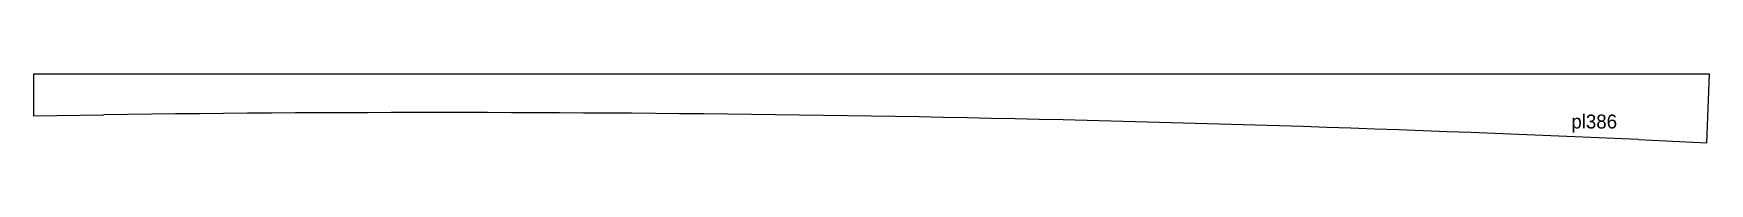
# Model space of a CAD drawing. Extents: x 0 to 120, y 0 to 5.
import ezdxf

# ---------------------------------------------------------------- set-up
doc = ezdxf.new("R2010")
doc.units = 0
doc.header["$MEASUREMENT"] = 0
doc.layers.add('BURN', color=1, linetype='CONTINUOUS')
doc.layers.add('SCRIBE', color=1, linetype='CONTINUOUS')

msp = doc.modelspace()

# ---------------------------------------------------------------- linework, layer by layer
at = {"layer": 'BURN'}
for p, q in [((119.88, 4.93), (0, 4.93)), ((0, 4.93), (0, 1.95)), ((119.68, 0), (119.88, 4.93)), ((0, 1.95), (5.01, 2.02)), ((114.81, 0.23), (119.68, 0))]:
    msp.add_line(p, q, dxfattribs=at)
msp.add_arc((28.85, -1901.95), 1904.12, 87.41245, 90.71714, dxfattribs=at)

# ---------------------------------------------------------------- texts
at = {"layer": 'SCRIBE'}
msp.add_text('pl386', height=1, dxfattribs=at).set_placement((110, 1.03))

doc.saveas('drawing.dxf')
